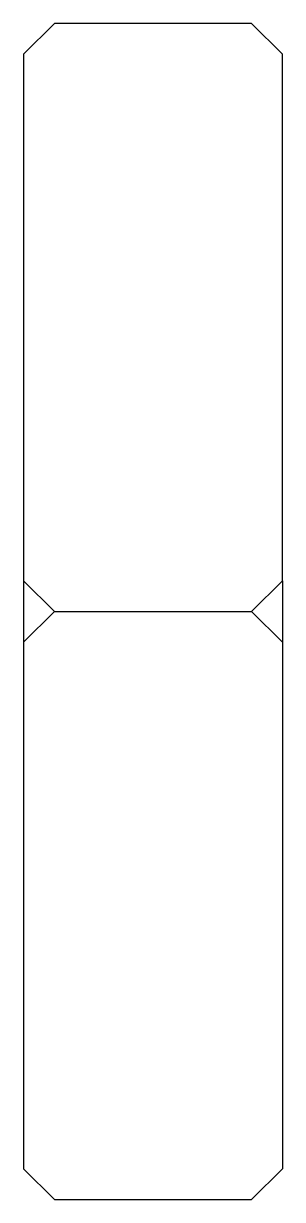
# Model space of a CAD drawing. Header units: inches. Extents: x -0.084 to 0, y -0.191 to 0.191.
import ezdxf

# ---------------------------------------------------------------- set-up
doc = ezdxf.new("R2010")
doc.units = ezdxf.units.IN
doc.header["$MEASUREMENT"] = 0
doc.layers.get('0').update_dxf_attribs({"lineweight": 25, "true_color": 0xffffff})

msp = doc.modelspace()

# ---------------------------------------------------------------- linework, layer by layer
for p, q in [((-0.084, 0.181), (-0.074, 0.191)), ((-0.01, 0.191), (-0.074, 0.191)), ((-0.01, 0.191), (0, 0.181)), ((-0.084, 0.181), (-0.084, 0.01)), ((0, 0.01), (0, 0.181)), ((-0.074, 0), (-0.084, 0.01)), ((-0.084, 0.01), (-0.084, -0.01)), ((0, 0.01), (-0.01, 0)), ((0, 0.01), (0, -0.01)), ((-0.074, 0), (-0.084, -0.01)), ((-0.074, 0), (-0.01, 0)), ((-0.01, 0), (0, -0.01)), ((-0.084, -0.01), (-0.084, -0.181)), ((0, -0.01), (0, -0.181)), ((-0.084, -0.181), (-0.074, -0.191)), ((0, -0.181), (-0.01, -0.191)), ((-0.074, -0.191), (-0.01, -0.191))]:
    msp.add_line(p, q)

doc.saveas('drawing.dxf')
